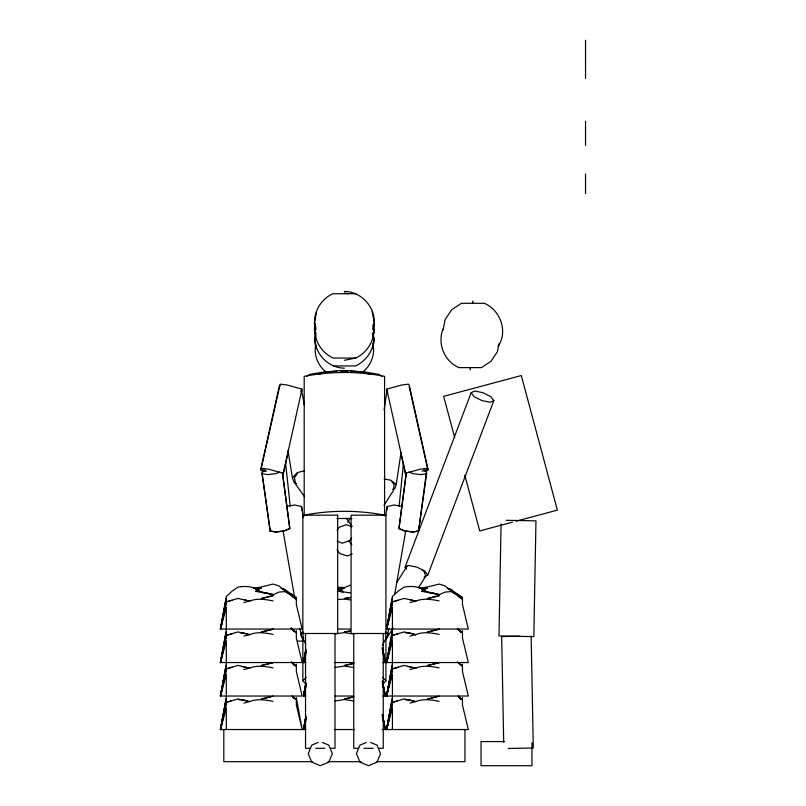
<?xml version="1.0" encoding="UTF-8"?>
<svg xmlns="http://www.w3.org/2000/svg" width="806" height="806" viewBox="0 0 806 806"><rect width="100%" height="100%" fill="white"/><g stroke="black" fill="none" stroke-linecap="round" stroke-linejoin="round"><path stroke-width="1.21" d="M302.985 633.294L302.975 638.634L305.776 644.226M501.07 523.981L498.995 635.964L533.824 636.609L535.96 520.857L506.239 520.303M282.463 472.558L289.807 528.565L283.954 531.003L275.823 532.01L270.191 531.003L262.151 473.626L262.313 471.228L265.245 470.019M399.071 506.531L403.403 464.075M406.315 472.558L398.96 528.565L404.824 531.003L412.944 532.01L418.586 531.003L426.465 472.024M423.533 470.019L426.465 471.228L426.626 473.626L418.586 530.973L412.954 531.97L404.824 530.973L398.96 528.565L406.143 474.502M386.719 510.258L387.263 506.531L394.084 504.999L402.043 506.339M384.099 409.891L386.336 394.96L387.454 391.766M392.603 489.302L394.728 488.799L396.22 484.537L401.066 452.196M385.762 515.145L387.263 506.531M388.754 628.398L387.253 637.012L387.797 633.294L385.772 632.045M394.759 593.951L405.69 531.204M258.988 591.906L255.492 591.191L261.325 591.826L273.002 594.838L278.836 592.108L284.669 591.604L290.513 594.203L296.346 599.1L296.346 604.55L302.19 629.053L220.461 629.053L226.305 596.5L232.138 591.11L237.971 587.111C245.86 585.76 254.021 586.284 260.348 591.745M291.349 628.398L296.346 632.599L296.346 638.05L302.19 662.542L220.461 662.542L226.305 630M291.349 661.887L296.346 666.088L296.346 671.539L302.19 696.031L220.461 696.031L226.305 663.489M305.857 729.531L220.461 729.531L226.305 696.989M305.857 662.542L303.53 662.542L305.907 649.283M305.857 696.031L303.53 696.031L305.907 682.773M305.796 721.098L303.53 729.531L305.907 716.272M392.421 630L386.588 662.542L468.316 662.542L462.473 638.05L462.473 632.599L457.476 628.398M392.421 663.489L386.588 696.031L468.316 696.031L462.473 671.539L462.473 666.088L457.476 661.887M392.421 729.531L392.421 707.859L386.588 729.531L392.421 696.989M226.305 629.053L226.305 607.371L220.461 629.053L226.063 599.442M226.305 662.542L226.305 640.871L220.461 662.542L226.063 632.932M226.305 696.031L226.305 674.36L220.461 696.031L226.063 666.431M226.305 729.531L226.305 707.859L220.461 729.531L226.063 699.92M304.98 656.688L303.53 662.542L305.857 650.2L303.53 662.542L305.796 654.109M304.98 690.178L303.53 696.031L305.857 683.7L303.53 696.031L305.796 687.609M305.746 719.909L303.53 729.531L305.857 717.189L303.53 729.531L304.98 723.677M392.19 599.442L386.588 629.053L468.316 629.053L462.473 604.55L462.473 599.1L456.639 594.203L450.796 591.604L444.962 592.108L439.129 594.838L427.452 591.826L421.609 591.191L425.115 591.906M392.19 632.932L386.588 662.542L392.421 640.871L392.421 662.542M392.19 666.431L386.588 696.031L392.421 674.36L392.421 696.031M388.049 723.677L386.588 729.531L392.19 699.92M221.922 623.199L220.461 629.053L226.305 598.384M221.922 656.688L220.461 662.542L226.305 631.884M221.922 690.178L220.461 696.031L226.305 665.373M221.922 723.677L220.461 729.531L226.305 698.862M392.421 598.384L386.588 629.053L392.421 607.371L392.421 629.053M392.421 631.884L386.588 662.542L388.049 656.688M392.421 665.373L386.588 696.031L388.049 690.178M388.925 719.829L386.588 729.531L392.421 698.862M222.748 618.393L220.461 629.053L226.305 598.918L226.305 601.911L220.461 629.053L226.305 603.795M222.748 651.883L220.461 662.542L226.305 632.408L226.305 635.41L220.461 662.542L226.305 637.284M222.748 685.382L220.461 696.031L226.305 665.907L226.305 668.899L220.461 696.031L226.305 670.773M222.748 718.871L220.461 729.531L226.305 699.396L226.305 702.389L220.461 729.531L226.305 704.273M305.746 652.92L303.53 662.542L305.857 650.492M305.746 686.41L303.53 696.031L305.857 683.982M305.806 718.72L303.53 729.531L305.857 717.471M392.421 704.273L386.588 729.531L392.421 699.396L392.421 702.389L386.588 729.531L388.925 719.748M316.436 312.698L314.38 323.025L315.287 327.619M315.519 323.569L314.38 329.311L315.75 336.203M315.811 326.309C312.748 339.306 321.413 352.615 333.11 358.055L355.668 358.055C367.758 352.484 376.422 338.47 372.735 325.181M315.519 334.289L314.38 340.031L315.972 348.071M316.033 333.049C311.307 350.398 326.853 368.12 344.384 368.171M315.811 344.897C313.494 354.791 318.169 366.367 326.41 372.171M372.795 329.483C379.032 311.267 363.254 291.419 344.384 291.429M373.48 327.619L374.397 323.025L372.11 311.549M372.795 337.351L374.397 329.311L373.48 324.717M372.966 336.918L373.863 332.404M372.795 348.071L374.397 340.031L373.027 333.14M442.968 329.12C437.205 343.86 444.408 361.279 458.916 367.627L481.474 367.627L491.035 361.239L497.423 351.678L498.995 343.779M443.099 329.866L445.154 319.539L451.652 309.796L461.395 303.298L484.356 303.298C500.405 310.038 508.324 331.86 497.997 346.399M220.461 629.053L222.748 618.242M223.252 615.834L223.766 613.437M220.461 662.542L222.748 651.732M223.252 649.334L224.521 643.329M220.461 696.031L222.748 685.231M223.252 682.823L223.766 680.425M220.461 729.531L223.766 713.915M305.806 651.923L303.53 662.542L305.806 651.732M305.806 685.412L303.53 696.031L305.806 685.231M389.63 614.635L386.588 629.053L388.049 623.199M389.63 648.135L386.588 662.542L388.925 652.84M389.63 681.624L386.588 696.031L392.421 670.773M386.588 729.531L389.63 715.113M223.252 616.026L223.766 613.658M223.252 649.515L223.766 647.147M223.252 683.014L223.766 680.637M223.252 716.504L223.766 714.136M303.53 662.542L305.806 651.883M303.53 696.031L305.806 685.382M303.53 729.531L305.806 718.902M266.645 471.228L260.832 469.163L279.581 385.026L280.337 384.17L287.208 385.026L302.008 389.147L283.259 473.283L282.503 474.14M264.328 471.188L260.832 469.938L279.309 387.817M288.488 450.816L283.249 474.099L282.503 474.966M301.454 393.207L302.008 390.759L301.253 391.615M392.421 603.795L386.588 629.053L392.421 596.5L398.265 591.11L404.098 587.111C411.987 585.76 420.148 586.284 426.475 591.745M392.421 637.284L386.588 662.542L392.421 632.408L392.421 635.41L386.588 662.542L388.925 652.759M406.577 569.117L405.086 567.132L471.137 392.693L474.805 391.051L482.965 392.693L490.854 396.663L493.836 400.632L427.785 575.071L425.034 576.31M382.437 645.344L385.802 638.634L385.792 633.294M396.381 583.101L407.07 566.104M385.721 639.833L393.066 628.156M418.455 587.786L425.8 576.109L423.916 571.101L422.122 569.681M347.668 522.359L350.348 518.167M383.978 505.322L393.358 490.673L394.074 484.537L391.998 481.907M297.545 473.132L294.412 477.837L295.752 484.426L304.517 496.667M337.11 530.167L338.994 527.336L346.55 524.615L351.789 526.882M351.668 537.693L349.784 540.514L342.228 543.244L336.989 540.967M279.591 386.598L280.337 385.731M260.832 469.938L261.587 469.082M301.263 390.003L302.008 389.147M260.832 469.163L261.577 468.306L268.458 469.163L283.259 473.283M296.679 483.711L294.462 483.086L292.397 477.837L297.243 472.598L303.933 470.966M306.26 684.475L302.855 680.869L306.26 677.262M382.518 684.475L385.923 680.869L385.923 637.355M362.357 372.171C370.941 366.125 375.556 353.995 372.735 343.769M306.885 376.211L309.585 374.468L324.294 371.909L336.848 371.324M302.996 632.045L300.981 633.294L301.525 637.012L303.791 637.526M424.006 577.136L425.8 576.109M493.836 400.632L490.179 402.275L482.008 400.632L474.119 396.663L471.137 392.693M405.086 567.132L408.743 565.49L416.914 567.132L424.802 571.101L427.785 575.071M352.192 553.883L347.305 555.999L339.739 553.46L336.968 549.954M265.245 470.805L262.313 472.024L262.151 474.452L270.191 531.003L275.823 531.97L283.954 530.973L289.807 528.565L282.453 473.273M318.138 742.467L311.751 745.117L308.214 753.64L311.751 762.164L320.274 765.7L328.798 762.164L332.334 753.64L328.798 745.117L322.4 742.467M366.367 742.467L359.98 745.117L356.443 753.64L359.98 762.164L368.503 765.7L377.027 762.164L380.563 753.64L377.027 745.117L370.629 742.467M279.823 472.024L275.914 473.626L267.783 474.623L262.151 473.626M350.227 585.216L344.384 587.564L338.55 587.221M424.45 471.188L427.936 469.938L409.186 386.598M406.264 474.14L405.519 473.283L386.759 389.147L401.559 385.026L408.44 384.17L409.186 385.026L427.946 469.163L422.122 471.228M405.519 473.283L420.319 469.163L427.2 468.306L427.946 469.163M318.632 374.276C335.084 369.339 353.693 369.339 370.145 374.276M304.194 515.175C330.077 510.037 358.69 510.037 384.583 515.175M270.665 696.928L261.325 699.014L273.002 696.183M436.792 696.928L427.452 699.014L439.129 696.183M253.155 587.917C260.016 587.786 266.232 585.68 273.002 584.058L278.836 585.871L296.346 599.452M419.281 587.917C426.142 587.786 432.359 585.68 439.129 584.058L444.962 585.871L462.473 599.452M232.138 600.238L226.305 601.911L237.971 598.425L249.648 601.085C257.205 598.062 265.285 599.352 273.002 600.893M232.138 633.738L226.305 635.41L237.971 631.914L249.648 634.574C257.205 631.551 265.285 632.841 273.002 634.393M398.265 600.238L392.421 601.911L386.588 629.053L392.421 598.918L392.421 601.911L404.098 598.425L415.775 601.085C423.331 598.062 431.411 599.352 439.129 600.893M232.138 667.227L226.305 668.899L237.971 665.413L249.648 668.063C257.205 665.051 265.285 666.33 273.002 667.882M398.265 633.738L392.421 635.41L404.098 631.914L415.775 634.574C423.331 631.551 431.411 632.841 439.129 634.393M230.969 701.049L226.305 702.389L237.971 698.903L249.648 701.563C257.205 698.54 265.285 699.83 273.002 701.371M398.265 667.227L392.421 668.899L386.588 696.031L392.421 665.907L392.421 668.899L404.098 665.413L415.775 668.063C423.331 665.051 431.411 666.33 439.129 667.882M397.096 701.049L392.421 702.389L404.098 698.903L415.775 701.563C423.331 698.54 431.411 699.83 439.129 701.371M256.651 589.559L261.325 588.269L255.492 589.458M339.719 589.559L344.384 588.269L338.55 589.458M422.777 589.559L427.452 588.269L421.609 589.458M512.485 522.157L479.731 530.932L464.78 475.157M516.122 521.18L557.369 510.127L521.311 375.546L443.663 396.351L454.715 437.577M335.044 633.949L344.384 632.589L353.723 634M335.044 667.439L344.384 666.078L353.723 667.489M335.044 700.938L344.384 699.568L353.723 700.978M243.815 602.596L249.648 601.085M243.815 636.085L249.648 634.574M409.942 602.596L415.775 601.085M243.815 669.585L249.648 668.063M409.942 636.085L415.775 634.574M243.815 703.074L249.648 701.563M409.942 669.585L415.775 668.063M409.942 703.074L415.775 701.563M344.384 360.292L355.668 358.055M426.626 473.626L420.994 474.623L412.863 473.626L408.954 472.024M286.735 506.339L294.694 504.999L301.515 506.531L303.439 517.613M338.55 599.523L344.384 599.09L350.227 599.916M340.616 371.153L348.152 371.153M351.92 518.5L336.848 518.5M519.88 636.216L501.675 636.569L503.7 742.276M508.133 748.482L533.29 747.998L531.144 636.005M355.869 293.716L332.898 293.716C319.67 299.681 311.197 315.348 315.972 329.483M333.11 365.924L355.668 365.924C367.758 360.353 376.422 346.348 372.735 333.049M338.55 629.053L350.227 629.053M297.656 641.102L303.882 641.102M335.044 662.542L353.723 662.542M382.91 662.542L385.248 662.542L382.558 647.893M335.044 696.031L353.723 696.031M382.91 696.031L385.248 696.031L382.558 681.382M334.339 729.531L354.439 729.531M382.064 729.531L468.316 729.531L462.473 705.028L462.473 699.578L458.302 696.082M504.627 741.58L481.041 741.58L481.041 765.7L531.95 765.7L531.95 742.759M309.847 748.28L305.534 748.28L305.534 633.496M315.64 748.28L324.899 748.28M330.692 748.28L335.014 748.28L335.014 633.496M358.086 748.28L353.763 748.28L353.763 633.496M363.869 748.28L373.138 748.28M378.921 748.28L383.243 748.28L383.243 633.496M312.607 761.68L223.816 761.68L223.816 729.531M328.062 761.68L361.209 761.68M376.422 761.68L464.961 761.68L464.961 729.531M405.267 632.841L409.942 633.012L415.775 634.836M240.309 632.891L243.815 633.012L249.648 634.836M407.604 666.421L415.775 668.335M241.478 666.421L249.648 668.335M405.267 699.83L409.942 700.001L414.606 701.462M239.14 699.83L243.815 700.001L248.48 701.462M350.67 371.274L364.483 371.909L379.193 374.468L381.883 376.211M350.227 592.873L338.55 591.191L342.056 591.906M384.13 478.966L390.9 480.285L396.22 484.537M344.384 293.021L347.829 293.706M447.3 588.42L450.796 589.236L456.639 593.599L459.551 597.256M281.173 588.42L284.669 589.236L290.513 593.599L293.434 597.256M439.129 594.264L427.452 592.35L433.285 593.115L439.129 595.181M273.002 594.264L261.325 592.35L267.159 593.115L273.002 595.181M409.942 599.523L415.775 601.347M243.815 599.523L249.648 601.347M448.468 589.216L450.796 590.103L455.803 594.425M282.342 589.216L284.669 590.103L289.676 594.425M422.586 589.942L426.475 591.866M339.528 589.942L343.416 591.866M256.459 589.942L260.348 591.866M456.639 593.599L462.473 597.306L462.473 598.354M290.513 593.599L296.346 597.306L296.346 598.354M338.55 588.712L343.416 591.745M292.175 696.082L296.346 699.578L296.346 705.028L302.19 729.531L296.346 697.784L296.346 698.832M458.302 629.325L462.473 632.942M458.302 662.814L462.473 666.441M459.138 697.039L462.473 699.93M291.349 628.599L296.346 632.942M292.175 662.814L296.346 666.441M293.011 697.039L296.346 699.93M382.518 677.262L385.923 680.869M386.759 389.147L387.515 390.003M387.515 391.615L386.769 390.759L387.323 393.207M427.19 469.082L427.936 469.938M406.274 474.966L405.529 474.099L400.562 452.035M456.639 593.74L459.551 597.327M458.1 629.023L461.012 632.609L458.1 628.922M458.826 696.908L461.012 699.598L458.826 696.817M290.513 593.74L293.434 597.327M291.238 628.126L294.16 631.713L291.238 628.005M291.974 662.522L294.16 665.212L291.974 662.411M292.699 696.908L294.16 698.701L292.699 696.817M349.028 541.189L351.799 544.695M346.258 518.167L352.101 526.318M300.94 390.769L302.593 394.96L304.194 404.854M382.326 650.291L385.248 662.542L382.447 647.812M382.326 683.79L385.248 696.031L382.447 681.302M382.326 717.28L385.248 729.531L382.558 714.872M382.457 649.193L385.248 662.542L382.447 648.165M382.326 647.903L385.248 662.542L382.326 647.742M314.914 332.404L315.589 335.79M382.326 681.392L385.248 696.031L382.326 681.231M382.326 714.892L385.248 729.531L382.447 714.791M382.326 714.731L385.248 729.531L382.447 715.154M283.087 531.204L294.452 596.41M300.023 628.398L301.525 637.012M288.004 450.625L292.397 477.837M301.515 506.531L302.049 510.258M285.536 462.584L290.22 506.128M585.539 40.3L585.539 71.381M585.539 71.895L585.539 78.424M585.539 121.283L585.539 145.412M585.539 173.955L585.539 193.642M472.88 301.011L472.88 303.298M470.2 367.627L470.2 369.873M462.473 630.796L462.473 631.854M462.473 664.285L462.473 665.343M462.473 697.784L462.473 698.832M384.583 515.86L384.583 376.372C358.69 371.234 330.077 371.234 304.194 376.372L304.194 515.86M302.855 637.355L302.855 680.869M296.346 630.796L296.346 631.854M296.346 664.285L296.346 665.343M270.353 528.565L270.191 531.003L270.353 528.565M389.63 614.837L386.588 629.053L389.63 614.877M388.875 651.883L386.588 662.542L388.875 651.913M389.63 681.826L386.588 696.031L389.63 681.856M273.002 595.705L261.325 598.536L273.002 595.705M273.002 629.204L261.325 632.035L273.002 629.204M439.129 595.705L427.452 598.536L439.129 595.705M273.002 662.693L261.325 665.524L273.002 662.693M439.129 629.204L427.452 632.035L439.129 629.204M353.723 663.439L344.384 665.524L353.723 663.429M439.129 662.693L427.452 665.524L439.129 662.693M353.723 696.928L344.384 699.014L353.723 696.918M350.227 597.538L344.384 598.536L350.227 597.568M350.227 631.027L344.384 632.035L350.227 631.058M337.684 515.175L302.855 515.175L302.855 633.496L337.684 633.496L337.684 515.175M385.923 515.175L351.084 515.175L351.084 633.496L385.923 633.496L385.923 515.175"/></g></svg>
